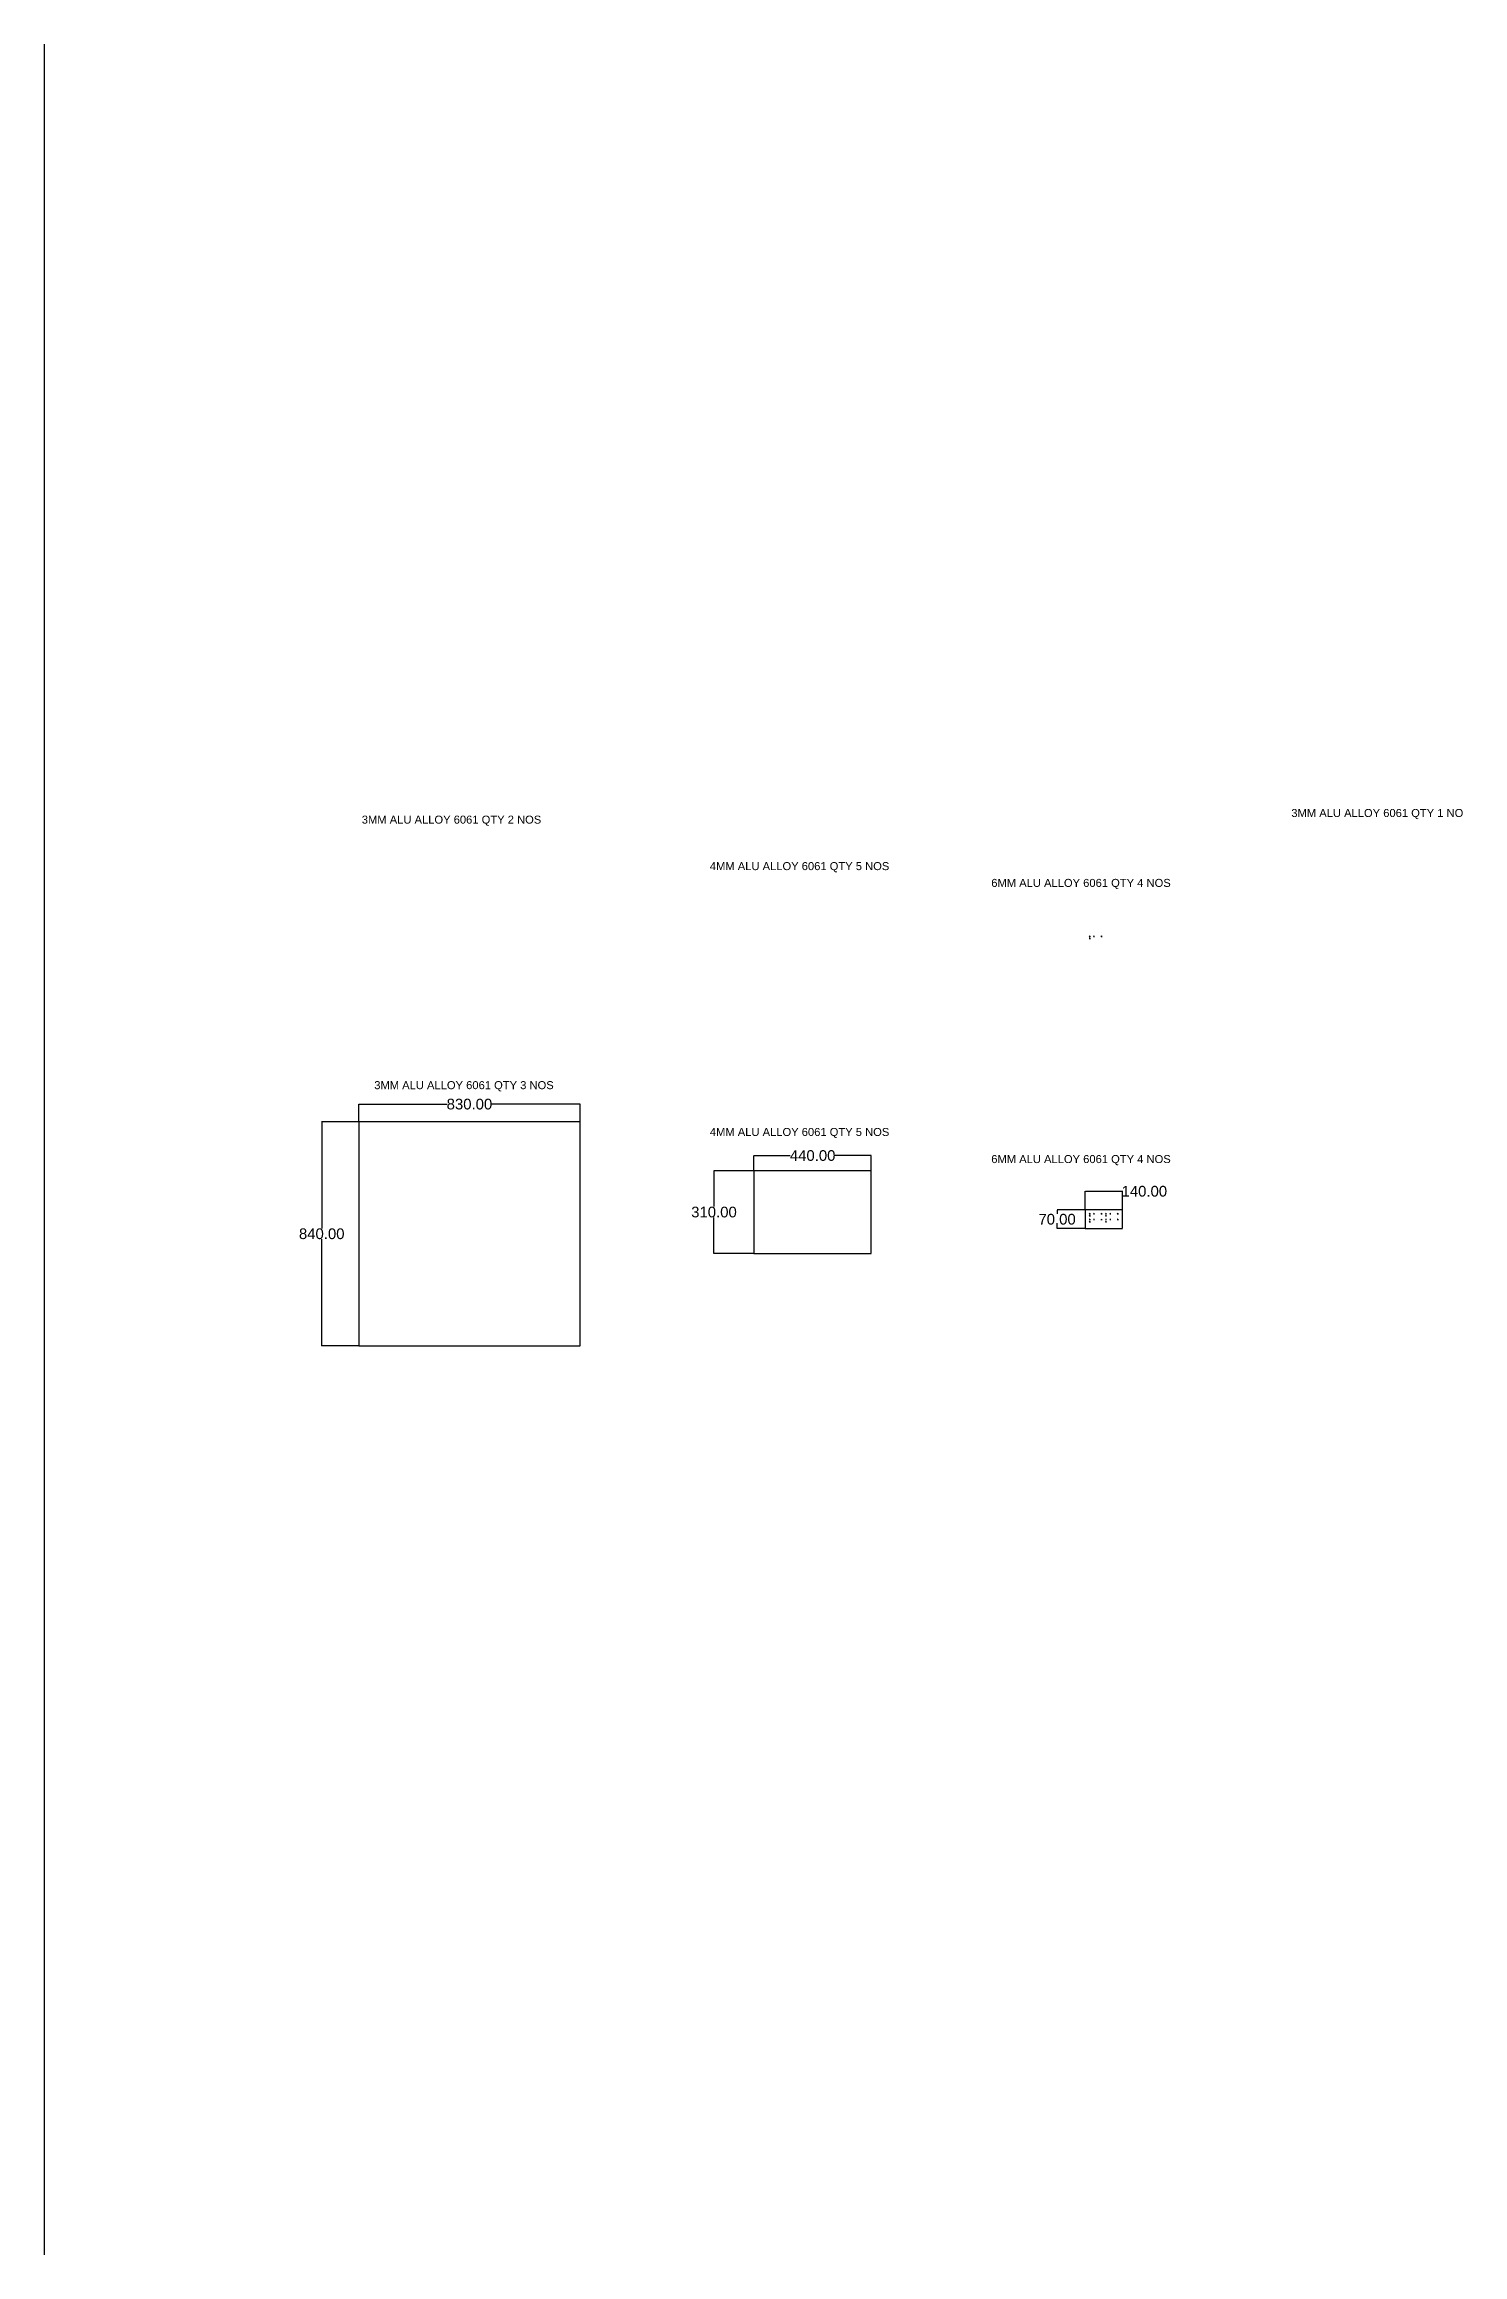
# Model space of a CAD drawing. Header units: inches. Extents: x 13597 to 24437, y 2931 to 11219.
# Drawn here: x 19117 to 24437, y 2931 to 11219 of the extents above; entities that cross this region are included whole.
import ezdxf

# ---------------------------------------------------------------- set-up
doc = ezdxf.new("R2010")
doc.units = ezdxf.units.IN
doc.header["$MEASUREMENT"] = 0
doc.styles.get("Standard").update_dxf_attribs({"font": 'arial.ttf'})
doc.dimstyles.get("Standard").update_dxf_attribs({"dimtxt": 40, "dimasz": 0.18, "dimexe": 0.18, "dimexo": 0.0625, "dimgap": 0.09, "dimtad": 0, "dimtih": 1, "dimtoh": 1, "dimzin": 0, "dimdsep": 46, "dimtxsty": 'Standard', "dimcen": 0.09, "dimadec": 0, "dimazin": 0, "dimtfac": 1, "dimtofl": 0, "dimtmove": 0, "dimatfit": 3, "dimfxl": 0, "dimtolj": 1, "dimtzin": 0, "dimarcsym": 0})

# ---------------------------------------------------------------- blocks, each defined once
blk = doc.blocks.new('*D191')
at = {"color": 0, "lineweight": -2, "transparency": 16777216}
for p, q in [((20296.7, 7178.8), (20296.7, 7245)), ((20296.9, 7244.8), (20628.6, 7244.8)), ((21126.5, 7244.8), (20794.8, 7244.8)), ((21126.7, 7178.8), (21126.7, 7245))]:
    blk.add_line(p, q, dxfattribs=at)
at = {"color": 0, "transparency": 16777216}
for points in [[(20296.9, 7244.8), (20296.9, 7244.8), (20296.7, 7244.8)], [(21126.5, 7244.8), (21126.5, 7244.8), (21126.7, 7244.8)]]:
    blk.add_solid(points, dxfattribs=at)
at = {"layer": 'Defpoints', "color": 0, "transparency": 16777216}
for p in [(21126.7, 7244.8), (20296.7, 7178.7), (21126.7, 7178.7)]:
    blk.add_point(p, dxfattribs=at)
at = {"color": 0, "transparency": 16777216, "insert": (20711.7, 7244.8), "char_height": 40, "attachment_point": 5}
blk.add_mtext('\\A1;830.00', dxfattribs=at)
blk = doc.blocks.new('*D192')
at = {"color": 0, "lineweight": -2, "transparency": 16777216}
for p, q in [((20296.6, 7178.7), (20157.5, 7178.7)), ((20157.7, 7178.5), (20157.7, 6779.2)), ((20157.7, 6338.9), (20157.7, 6738.2)), ((20296.6, 6338.7), (20157.5, 6338.7))]:
    blk.add_line(p, q, dxfattribs=at)
at = {"color": 0, "transparency": 16777216}
for points in [[(20157.7, 7178.5), (20157.7, 7178.5), (20157.7, 7178.7)], [(20157.7, 6338.9), (20157.7, 6338.9), (20157.7, 6338.7)]]:
    blk.add_solid(points, dxfattribs=at)
at = {"layer": 'Defpoints', "color": 0, "transparency": 16777216}
for p in [(20296.7, 7178.7), (20157.7, 6338.7), (20296.7, 6338.7)]:
    blk.add_point(p, dxfattribs=at)
at = {"color": 0, "transparency": 16777216, "insert": (20157.7, 6758.7), "char_height": 40, "attachment_point": 5}
blk.add_mtext('\\A1;840.00', dxfattribs=at)
blk = doc.blocks.new('*D197')
at = {"color": 0, "lineweight": -2, "transparency": 16777216}
for p, q in [((21778.8, 6995.2), (21778.8, 7052.2)), ((21779, 7052), (21915, 7052)), ((22218.6, 7052), (22082.7, 7052)), ((22218.8, 6995.2), (22218.8, 7052.2))]:
    blk.add_line(p, q, dxfattribs=at)
at = {"color": 0, "transparency": 16777216}
for points in [[(21779, 7052), (21779, 7052), (21778.8, 7052)], [(22218.6, 7052), (22218.6, 7052), (22218.8, 7052)]]:
    blk.add_solid(points, dxfattribs=at)
at = {"layer": 'Defpoints', "color": 0, "transparency": 16777216}
for p in [(22218.8, 7052), (21778.8, 6995.1), (22218.8, 6995.1)]:
    blk.add_point(p, dxfattribs=at)
at = {"color": 0, "transparency": 16777216, "insert": (21998.8, 7052), "char_height": 40, "attachment_point": 5}
blk.add_mtext('\\A1;440.00', dxfattribs=at)
blk = doc.blocks.new('*D198')
at = {"color": 0, "lineweight": -2, "transparency": 16777216}
for p, q in [((21778.8, 6995.1), (21628.6, 6995.1)), ((21628.8, 6994.9), (21628.8, 6860.6)), ((21628.8, 6685.3), (21628.8, 6819.6)), ((21778.8, 6685.1), (21628.6, 6685.1))]:
    blk.add_line(p, q, dxfattribs=at)
at = {"color": 0, "transparency": 16777216}
for points in [[(21628.7, 6994.9), (21628.8, 6994.9), (21628.8, 6995.1)], [(21628.7, 6685.3), (21628.8, 6685.3), (21628.8, 6685.1)]]:
    blk.add_solid(points, dxfattribs=at)
at = {"layer": 'Defpoints', "color": 0, "transparency": 16777216}
for p in [(21778.8, 6995.1), (21628.8, 6685.1), (21778.8, 6685.1)]:
    blk.add_point(p, dxfattribs=at)
at = {"color": 0, "transparency": 16777216, "insert": (21628.8, 6840.1), "char_height": 40, "attachment_point": 5}
blk.add_mtext('\\A1;310.00', dxfattribs=at)
blk = doc.blocks.new('FDDFD')
at = {"color": 3}
for points in [[(23038.4, 7871.8), (23038.4, 7875.8), (23036.4, 7873.8), (23040.4, 7873.8)], [(23054.4, 7871.8), (23054.4, 7875.8), (23052.4, 7873.8), (23056.4, 7873.8)], [(23082.4, 7871.8), (23082.4, 7875.8), (23080.4, 7873.8), (23084.4, 7873.8)], [(23038.4, 7863.8), (23038.4, 7867.8), (23036.4, 7865.8), (23040.4, 7865.8)]]:
    blk.add_lwpolyline(points, dxfattribs=at)
blk = doc.blocks.new('*D201')
at = {"color": 0, "lineweight": -2, "transparency": 16777216}
for p, q in [((23021.4, 6848.2), (23021.4, 6918.3)), ((23021.6, 6918.1), (23161.2, 6918.1)), ((23161.4, 6848.2), (23161.4, 6918.3)), ((23161.4, 6918.1), (23161.6, 6918.1))]:
    blk.add_line(p, q, dxfattribs=at)
at = {"color": 0, "transparency": 16777216}
for points in [[(23021.6, 6918.2), (23021.6, 6918.1), (23021.4, 6918.1)], [(23161.2, 6918.2), (23161.2, 6918.1), (23161.4, 6918.1)]]:
    blk.add_solid(points, dxfattribs=at)
at = {"layer": 'Defpoints', "color": 0, "transparency": 16777216}
for p in [(23161.4, 6918.1), (23021.4, 6848.2), (23161.4, 6848.2)]:
    blk.add_point(p, dxfattribs=at)
at = {"color": 0, "transparency": 16777216, "insert": (23242.7, 6918.1), "char_height": 40, "attachment_point": 5}
blk.add_mtext('\\A1;140.00', dxfattribs=at)
blk = doc.blocks.new('*D203')
at = {"color": 0, "lineweight": -2, "transparency": 16777216}
for p, q in [((23021.3, 6848.2), (22915.3, 6848.2)), ((22915.5, 6848), (22915.5, 6833.7)), ((23021.3, 6778.2), (22915.3, 6778.2)), ((22915.5, 6778.3), (22915.5, 6792.7))]:
    blk.add_line(p, q, dxfattribs=at)
at = {"color": 0, "transparency": 16777216}
for points in [[(22915.4, 6848), (22915.5, 6848), (22915.5, 6848.2)], [(22915.4, 6778.3), (22915.5, 6778.3), (22915.5, 6778.2)]]:
    blk.add_solid(points, dxfattribs=at)
at = {"layer": 'Defpoints', "color": 0, "transparency": 16777216}
for p in [(23021.4, 6848.2), (22915.5, 6778.2), (23021.4, 6778.2)]:
    blk.add_point(p, dxfattribs=at)
at = {"color": 0, "transparency": 16777216, "insert": (22915.5, 6813.2), "char_height": 40, "attachment_point": 5}
blk.add_mtext('\\A1;70.00', dxfattribs=at)

msp = doc.modelspace()

# ---------------------------------------------------------------- linework, layer by layer
at = {"color": 1}
msp.add_line((19116.967, 11218.82), (19116.967, 2930.859), dxfattribs=at)
for p, q in [((23161.377, 6780.167), (23161.377, 6848.167)), ((23021.377, 6780.167), (23021.377, 6778.167)), ((23021.377, 6778.167), (23161.377, 6778.167))]:
    msp.add_line(p, q)
for points in [[(20296.704, 6338.709), (21126.704, 6338.709), (21126.704, 7178.709), (20296.704, 7178.709)], [(21778.814, 6685.114), (22218.814, 6685.114), (22218.814, 6995.114), (21778.814, 6995.114)]]:
    msp.add_lwpolyline(points, close=True)
msp.add_lwpolyline([(23161.377, 6848.167), (23021.377, 6848.167), (23021.377, 6780.167)])

# ---------------------------------------------------------------- block references
for p in [(0, 0), (0, -1039.632), (0, -1061.632), (61, -1039.632), (61, -1061.632)]:
    msp.add_blockref('FDDFD', p)

# ---------------------------------------------------------------- texts
at = {"color": 1, "char_height": 30, "attachment_point": 1}
for s, insert in [('3MM ALU ALLOY 6061 QTY 2 NOS', (20307.93, 8326.617)), ('3MM ALU ALLOY 6061 QTY 1 NO', (23793.869, 8351.47)), ('4MM ALU ALLOY 6061 QTY 5 NOS', (21613.225, 8152.293)), ('6MM ALU ALLOY 6061 QTY 4 NOS', (22668.62, 8089.334)), ('3MM ALU ALLOY 6061 QTY 3 NOS', (20354.66, 7331.037)), ('4MM ALU ALLOY 6061 QTY 5 NOS', (21613.225, 7155.608)), ('6MM ALU ALLOY 6061 QTY 4 NOS', (22668.62, 7053.995))]:
    msp.add_mtext_dynamic_manual_height_columns(s, width=743.94822, gutter_width=1, heights=[0], dxfattribs=dict(at, insert=insert))

# ---------------------------------------------------------------- dimensions: what is measured, and where the dimension line sits
for base, p1, p2, picture, middle in [((21126.704, 7244.791), (20296.704, 7178.709), (21126.704, 7178.709), '*D191', (20711.704, 7244.791)), ((22218.814, 7051.991), (21778.814, 6995.114), (22218.814, 6995.114), '*D197', (21998.814, 7051.991)), ((23161.377, 6918.129), (23021.377, 6848.167), (23161.377, 6848.167), '*D201', (23242.725, 6918.129))]:
    dim = msp.add_linear_dim(base=base, p1=p1, p2=p2, dimstyle='Standard')
    dim.commit()
    dim.dimension.update_dxf_attribs({"geometry": picture, "text_midpoint": middle})
for base, p1, p2, picture, middle in [((20157.702, 6338.709), (20296.704, 7178.709), (20296.704, 6338.709), '*D192', (20157.702, 6758.709)), ((21628.753, 6685.114), (21778.814, 6995.114), (21778.814, 6685.114), '*D198', (21628.753, 6840.114)), ((22915.456, 6778.167), (23021.377, 6848.167), (23021.377, 6778.167), '*D203', (22915.456, 6813.167))]:
    dim = msp.add_linear_dim(base=base, p1=p1, p2=p2, angle=90, dimstyle='Standard')
    dim.commit()
    dim.dimension.update_dxf_attribs({"geometry": picture, "text_midpoint": middle})

doc.saveas('drawing.dxf')
